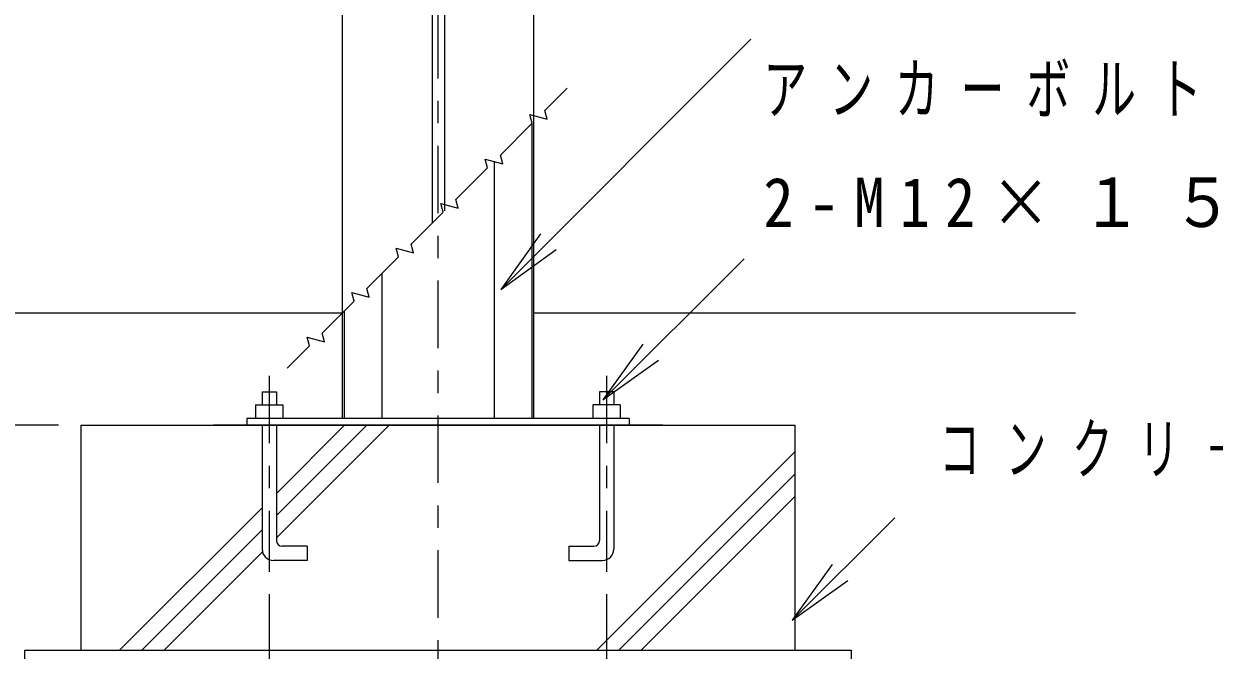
# Model space of a CAD drawing. Units: millimetres on the paper. Extents: x -365 to 0, y -26 to 257.
# Drawn here: x -84.8 to -31.9, y 79.5 to 107.4 of the extents above; entities that cross this region are included whole.
import ezdxf

# ---------------------------------------------------------------- set-up
doc = ezdxf.new("R2010")
doc.units = ezdxf.units.MM
doc.linetypes.add('USER2', pattern=[6, 3, -1, 1, -1])
doc.layers.add('LY_1', color=7, linetype='Continuous', lineweight=25)
doc.styles.add('ＭＳ ゴシック', font='')
doc.styles.get('ＭＳ ゴシック').set_extended_font_data('MS Gothic')

# ---------------------------------------------------------------- blocks, each defined once
blk = doc.blocks.new('open_arrow')
at = {"color": 0, "linetype": 'Continuous', "lineweight": -2}
blk.add_lwpolyline([(7.5, 1.25), (0, 0), (7.5, -1.25)], dxfattribs=at)

msp = doc.modelspace()

# ---------------------------------------------------------------- linework, layer by layer
at = {"layer": 'LY_1', "linetype": 'USER2', "lineweight": 13}
msp.add_line((-66.375, 131.959), (-66.375, 68.146), dxfattribs=at)
at = {"layer": 'LY_1'}
for p, q in [((-70.625, 121.371), (-70.625, 89.821)), ((-62.125, 121.371), (-62.125, 89.821)), ((-66.625, 121.071), (-66.625, 98.521)), ((-66.075, 121.071), (-66.075, 99.071)), ((-62.2, 102.946), (-62.2, 89.821)), ((-63.875, 101.271), (-63.875, 89.821)), ((-68.875, 96.271), (-68.875, 89.821)), ((-94.725, 94.521), (-70.625, 94.521)), ((-70.55, 94.596), (-70.55, 89.821)), ((-62.125, 94.521), (-38.025, 94.521)), ((-82.25, 89.521), (-50.5, 89.521)), ((-82.25, 89.521), (-82.25, 79.521)), ((-56.375, 89.521), (-76.375, 89.521)), ((-56.375, 89.521), (-76.375, 89.521)), ((-57.875, 89.821), (-74.875, 89.821)), ((-74.875, 89.821), (-74.875, 89.521)), ((-57.875, 89.821), (-74.875, 89.821)), ((-57.875, 89.821), (-57.875, 89.521)), ((-50.5, 89.521), (-50.5, 79.521)), ((-84.75, 79.521), (-48, 79.521)), ((-84.75, 79.521), (-84.75, 74.521)), ((-48, 79.521), (-48, 74.521))]:
    msp.add_line(p, q, dxfattribs=at)
at = {"layer": 'LY_1', "lineweight": 13}
for p, q in [((-63.584, 95.571), (-52.461, 106.695)), ((-59.034, 90.659), (-52.764, 96.929)), ((-83.25, 89.521), (-107.375, 89.521)), ((-73.557, 85.502), (-69.538, 89.521)), ((-73.557, 86.492), (-70.528, 89.521)), ((-73.557, 84.512), (-68.548, 89.521)), ((-59.315, 79.521), (-50.5, 88.336)), ((-58.325, 79.521), (-50.5, 87.346)), ((-57.335, 79.521), (-50.5, 86.356)), ((-80.528, 79.521), (-74.192, 85.857)), ((-50.618, 80.85), (-46.056, 85.412)), ((-79.538, 79.521), (-74.192, 84.867)), ((-78.548, 79.521), (-74.192, 83.877)), ((-73.875, 82.004), (-73.875, 63.521)), ((-58.875, 82.004), (-58.875, 63.521))]:
    msp.add_line(p, q, dxfattribs=at)
at = {"layer": 'LY_1', "color": 211, "linetype": 'USER2', "lineweight": 13}
for p, q in [((-73.875, 91.722), (-73.875, 83.004)), ((-58.875, 91.722), (-58.875, 83.004))]:
    msp.add_line(p, q, dxfattribs=at)
at = {"layer": 'LY_1', "color": 211}
for p, q in [((-74.192, 91.009), (-74.192, 90.436)), ((-74.192, 91.009), (-73.557, 91.009)), ((-73.557, 91.009), (-73.557, 90.436)), ((-58.557, 91.009), (-59.192, 91.009)), ((-59.192, 91.009), (-59.192, 90.436)), ((-58.557, 91.009), (-58.557, 90.436)), ((-74.48, 90.436), (-74.48, 89.821)), ((-74.48, 90.436), (-73.27, 90.436)), ((-73.27, 90.436), (-73.27, 89.842)), ((-58.27, 90.436), (-59.48, 90.436)), ((-59.48, 90.436), (-59.48, 89.842)), ((-58.27, 90.436), (-58.27, 89.821)), ((-74.192, 89.521), (-74.192, 84.009)), ((-73.557, 89.521), (-73.557, 84.394)), ((-59.192, 89.521), (-59.192, 84.394)), ((-58.557, 89.521), (-58.557, 84.009)), ((-72.192, 84.144), (-73.307, 84.144)), ((-72.192, 84.144), (-72.192, 83.509)), ((-60.557, 84.144), (-59.442, 84.144)), ((-60.557, 84.144), (-60.557, 83.509)), ((-72.192, 83.509), (-73.692, 83.509)), ((-60.557, 83.509), (-59.057, 83.509))]:
    msp.add_line(p, q, dxfattribs=at)
at = {"layer": 'LY_1'}
msp.add_lwpolyline([(-73.082, 92.064), (-72.084, 93.062), (-72.187, 93.448), (-71.415, 93.241), (-71.518, 93.627), (-70.104, 95.041), (-70.208, 95.428), (-69.435, 95.221), (-69.538, 95.607), (-68.124, 97.021), (-68.228, 97.408), (-67.455, 97.201), (-67.558, 97.587), (-66.144, 99.001), (-66.248, 99.388), (-65.475, 99.181), (-65.579, 99.567), (-64.164, 100.981), (-64.268, 101.367), (-63.495, 101.16), (-63.599, 101.547), (-62.184, 102.961), (-62.288, 103.347), (-61.515, 103.14), (-61.619, 103.527), (-60.621, 104.524)], dxfattribs=at)
at = {"layer": 'LY_1', "color": 211}
for centre, radius, start, end in [((-73.307, 84.394), 0.25, 180, 270), ((-59.442, 84.394), 0.25, 270, 0), ((-73.692, 84.009), 0.5, 180, 270), ((-59.057, 84.009), 0.5, 270, 0)]:
    msp.add_arc(centre, radius, start, end, dxfattribs=at)

# ---------------------------------------------------------------- block references
at = {"layer": 'LY_1', "lineweight": 13, "xscale": 0.4, "yscale": 0.4, "rotation": 45}
for p in [(-63.584, 95.571), (-59.034, 90.659), (-50.618, 80.85)]:
    msp.add_blockref('open_arrow', p, dxfattribs=at)

# ---------------------------------------------------------------- texts
at = {"layer": 'LY_1', "char_height": 2.199, "attachment_point": 4, "style": 'ＭＳ ゴシック'}
for s, insert in [('\\T1.5;\\W0.65;アンカーボルト', (-51.903, 104.429)), ('\\T1.5;\\W0.9;2-M12×１５０Ｌ', (-51.903, 99.429)), ('\\T1.64;\\W0.6;コンクリ－ト', (-44.076, 88.412))]:
    msp.add_mtext(s, dxfattribs=dict(at, insert=insert))

doc.saveas('drawing.dxf')
